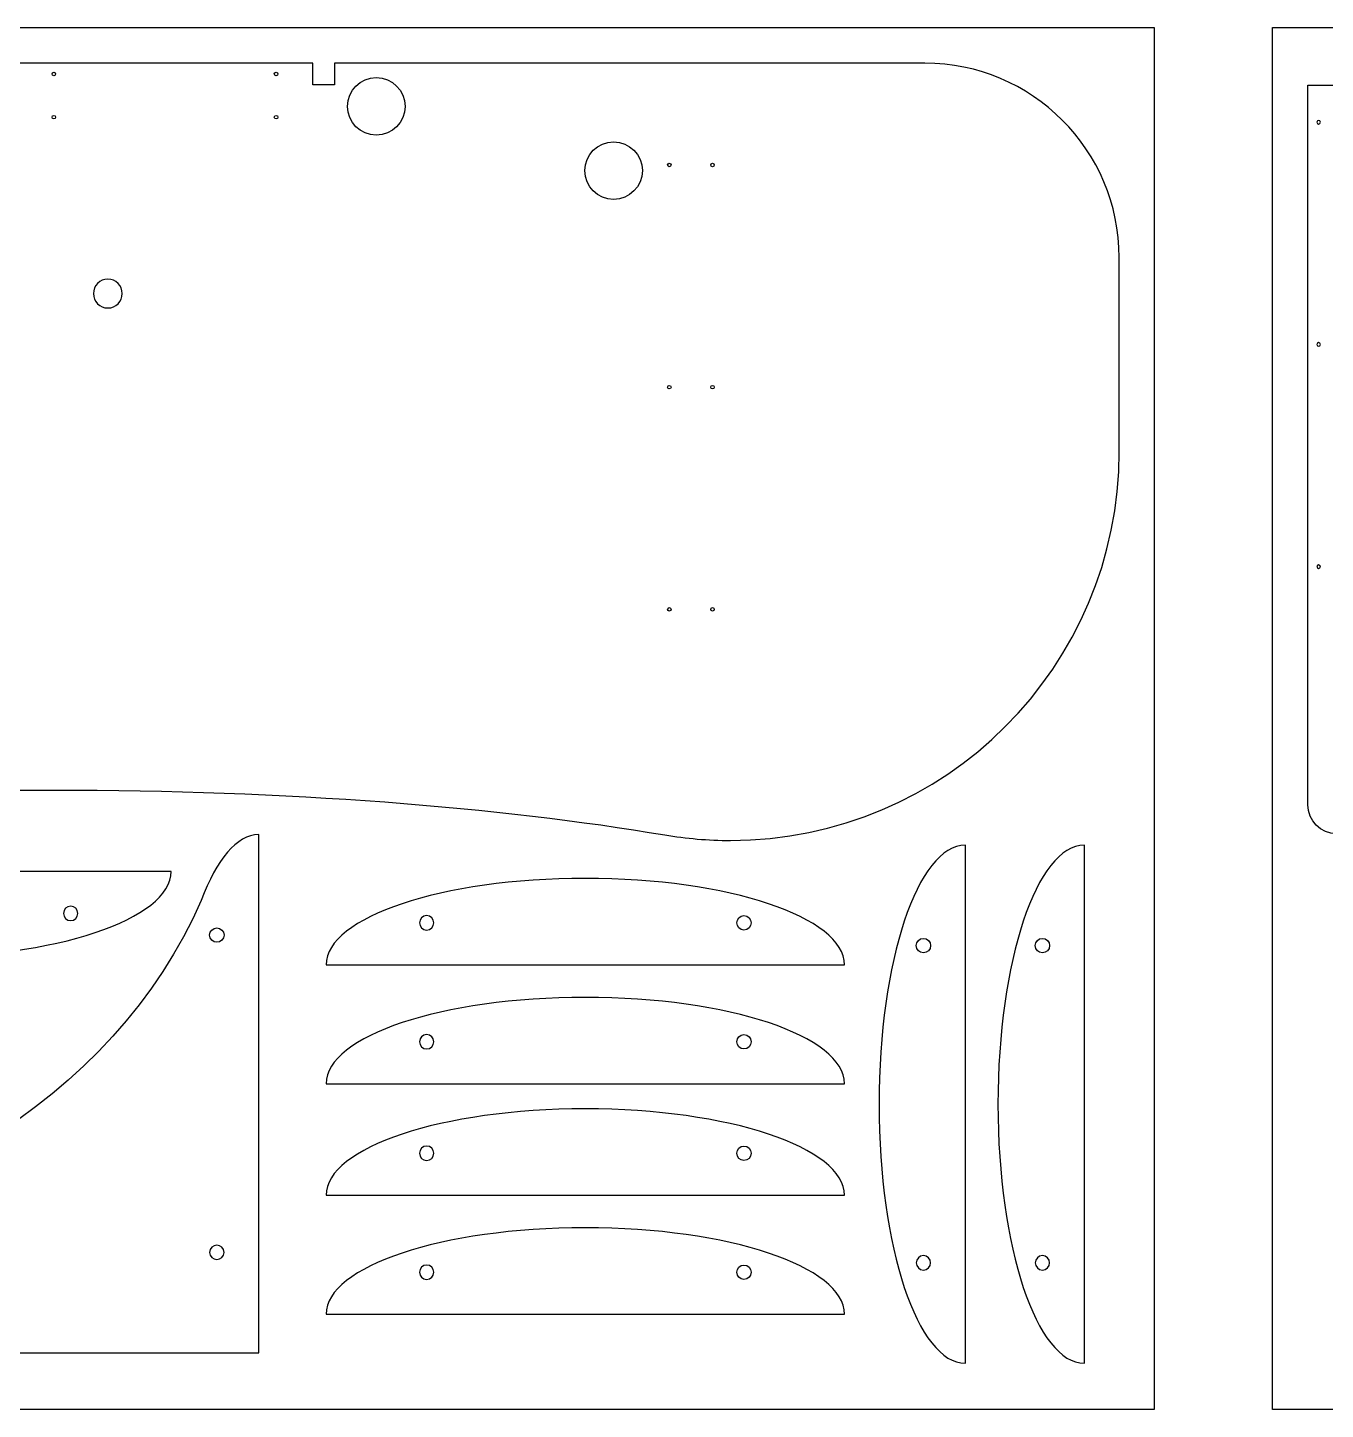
# Model space of a CAD drawing. Extents: x -964 to 14369, y 128 to 12314.
# Drawn here: x 4335 to 7580, y 128 to 3584 of the extents above; entities that cross this region are included whole.
import ezdxf

# ---------------------------------------------------------------- set-up
doc = ezdxf.new("R2010")
doc.units = 0
doc.layers.add('desk_2009', color=7, linetype='CONTINUOUS')

msp = doc.modelspace()

# ---------------------------------------------------------------- linework, layer by layer
at = {"layer": 'desk_2009', "color": 1}
for points in [[(7152.5, 128), (240.5, 128), (240.5, 3584), (7152.5, 3584), (7152.5, 128), (7152.5, 128)], [(10904.046, 128), (7448.046, 128), (7448.046, 3584), (10904.046, 3584), (10904.046, 128), (10904.046, 128)], [(6578.915, 3495.0449), (5102.527, 3495.0449), (5102.527, 3441.0449), (5048.527, 3441.0449), (5048.527, 3495.0449), (3753.311, 3495.0449), (3753.311, 3441.0449), (3699.311, 3441.0449), (3699.311, 3495.0449), (2222.919, 3495.0449)], [(6578.915, 3495.0449), (6578.915, 3495.0449)], [(4400.915, 3472.5449), (4400.915, 3472.5449)], [(4956.6865, 3463.5449), (4956.6865, 3463.5449)], [(7536.6024, 1640.001), (7536.6024, 3440), (9188.1084, 3440), (9188.1084, 3440)], [(5279.1504, 3387.0449), (5279.1504, 3387.0449)], [(4400.915, 3364.5449), (4400.915, 3364.5449)], [(4956.6865, 3355.5449), (4956.6865, 3355.5449)], [(7559.1025, 3347.3799), (7559.1025, 3347.3799)], [(5872.5469, 3226.375), (5872.5469, 3226.375)], [(5944.416, 3240.5723), (5944.416, 3240.5723)], [(6052.416, 3240.5723), (6052.416, 3240.5723)], [(7064.915, 2523.0449), (7064.915, 3009.0449)], [(4499.915, 2918.7793), (4499.915, 2918.7793)], [(7559.1025, 2791.6094), (7559.1025, 2791.6094)], [(5944.416, 2684.8018), (5944.416, 2684.8018)], [(6052.416, 2684.8018), (6052.416, 2684.8018)], [(7568.1025, 2235.8379), (7568.1025, 2235.8379)], [(5935.416, 2129.0313), (5935.416, 2129.0313)], [(6043.416, 2129.0313), (6043.416, 2129.0313)], [(4913.4116, 269.4489), (4913.4116, 1565.4489)], [(5928.849, 1564.6779), (5928.849, 1564.8429)], [(6680.3779, 243.2402), (6680.3779, 1539.2402)], [(6977.8809, 243.2402), (6977.8809, 1539.2402)], [(4694.2749, 1473.3721), (3398.2759, 1473.3721)], [(5729.9043, 1456), (5729.9043, 1456)], [(4769.5776, 1400.8809), (4769.5776, 1400.8809)], [(4425.0337, 1368.4912), (4425.0337, 1368.4912)], [(5351.1445, 1344.8809), (5351.1445, 1344.8809)], [(6108.6621, 1344.8809), (6108.6621, 1344.8809)], [(4808.5313, 1296.208), (4808.5313, 1296.208)], [(6575.4971, 1270), (6575.4971, 1270)], [(6873, 1270), (6873, 1270)], [(5081.9023, 1240), (6377.9023, 1240)], [(5729.9043, 1158.4971), (5729.9043, 1158.4971)], [(5351.1445, 1047.3779), (5351.1445, 1047.3779)], [(6108.6621, 1047.3779), (6108.6621, 1047.3779)], [(5081.9023, 942.4971), (6377.9023, 942.4971)], [(5729.9043, 879.6816), (5729.9043, 879.6816)], [(6464.3779, 891.2422), (6464.3779, 891.2422)], [(6761.8809, 891.2422), (6761.8809, 891.2422)], [(5351.1445, 768.5625), (5351.1445, 768.5625)], [(6108.6621, 768.5625), (6108.6621, 768.5625)], [(5081.9023, 663.6816), (6377.9023, 663.6816)], [(5729.9043, 582.1787), (5729.9043, 582.1787)], [(4808.5313, 538.6904), (4808.5313, 538.6904)], [(6575.4971, 512.4824), (6575.4971, 512.4824)], [(6873, 512.4824), (6873, 512.4824)], [(5351.1445, 471.0596), (5351.1445, 471.0596)], [(6108.6621, 471.0596), (6108.6621, 471.0596)], [(5081.9023, 366.1787), (6377.9023, 366.1787)], [(4261.7466, 269.4489), (4913.3086, 269.4489)]]:
    msp.add_lwpolyline(points, dxfattribs=at)
for points in [[(7064.915, 3009.0449), (7064.915, 3277.4549), (6847.325, 3495.0449), (6578.915, 3495.0449)], [(4396.415, 3468.0449), (4396.415, 3470.5289), (4398.43, 3472.5449), (4400.915, 3472.5449)], [(4400.915, 3463.5449), (4398.43, 3463.5449), (4396.415, 3465.5589), (4396.415, 3468.0449)], [(4400.915, 3472.5449), (4403.4, 3472.5449), (4405.415, 3470.5289), (4405.415, 3468.0449)], [(4405.415, 3468.0449), (4405.415, 3465.5589), (4403.4, 3463.5449), (4400.915, 3463.5449)], [(4952.1865, 3468.0449), (4952.1865, 3470.5289), (4954.2015, 3472.5449), (4956.6865, 3472.5449)], [(4956.6865, 3463.5449), (4954.2015, 3463.5449), (4952.1865, 3465.5589), (4952.1865, 3468.0449)], [(4956.6865, 3472.5449), (4959.1715, 3472.5449), (4961.1865, 3470.5289), (4961.1865, 3468.0449)], [(4961.1865, 3468.0449), (4961.1865, 3465.5589), (4959.1715, 3463.5449), (4956.6865, 3463.5449)], [(5135.1504, 3387.0449), (5135.1504, 3426.8089), (5167.3854, 3459.0449), (5207.1504, 3459.0449)], [(5207.1504, 3459.0449), (5246.9154, 3459.0449), (5279.1504, 3426.8089), (5279.1504, 3387.0449)], [(5207.1504, 3315.0449), (5167.3854, 3315.0449), (5135.1504, 3347.2789), (5135.1504, 3387.0449)], [(5279.1504, 3387.0449), (5279.1504, 3347.2789), (5246.9154, 3315.0449), (5207.1504, 3315.0449)], [(4396.415, 3360.0449), (4396.415, 3362.5289), (4398.43, 3364.5449), (4400.915, 3364.5449)], [(4400.915, 3355.5449), (4398.43, 3355.5449), (4396.415, 3357.5589), (4396.415, 3360.0449)], [(4400.915, 3364.5449), (4403.4, 3364.5449), (4405.415, 3362.5289), (4405.415, 3360.0449)], [(4405.415, 3360.0449), (4405.415, 3357.5589), (4403.4, 3355.5449), (4400.915, 3355.5449)], [(4952.1865, 3360.0449), (4952.1865, 3362.5289), (4954.2015, 3364.5449), (4956.6865, 3364.5449)], [(4956.6865, 3355.5449), (4954.2015, 3355.5449), (4952.1865, 3357.5589), (4952.1865, 3360.0449)], [(4956.6865, 3364.5449), (4959.1715, 3364.5449), (4961.1865, 3362.5289), (4961.1865, 3360.0449)], [(4961.1865, 3360.0449), (4961.1865, 3357.5589), (4959.1715, 3355.5449), (4956.6865, 3355.5449)], [(7563.6025, 3351.8799), (7561.1175, 3351.8799), (7559.1025, 3349.8649), (7559.1025, 3347.3799)], [(7559.1025, 3347.3799), (7559.1025, 3344.8949), (7561.1175, 3342.8799), (7563.6025, 3342.8799)], [(7568.1025, 3347.3799), (7568.1025, 3349.8649), (7566.0875, 3351.8799), (7563.6025, 3351.8799)], [(7563.6025, 3342.8799), (7566.0875, 3342.8799), (7568.1025, 3344.8949), (7568.1025, 3347.3799)], [(5728.5469, 3226.375), (5728.5469, 3266.141), (5760.7819, 3298.375), (5800.5469, 3298.375)], [(5800.5469, 3298.375), (5840.3119, 3298.375), (5872.5469, 3266.141), (5872.5469, 3226.375)], [(5800.5469, 3154.375), (5760.7819, 3154.375), (5728.5469, 3186.611), (5728.5469, 3226.375)], [(5872.5469, 3226.375), (5872.5469, 3186.611), (5840.3119, 3154.375), (5800.5469, 3154.375)], [(5935.416, 3240.5723), (5935.416, 3243.0583), (5937.431, 3245.0723), (5939.916, 3245.0723)], [(5939.916, 3236.0723), (5937.431, 3236.0723), (5935.416, 3238.0883), (5935.416, 3240.5723)], [(5939.916, 3245.0723), (5942.401, 3245.0723), (5944.416, 3243.0583), (5944.416, 3240.5723)], [(5944.416, 3240.5723), (5944.416, 3238.0883), (5942.401, 3236.0723), (5939.916, 3236.0723)], [(6043.416, 3240.5723), (6043.416, 3243.0583), (6045.431, 3245.0723), (6047.916, 3245.0723)], [(6047.916, 3236.0723), (6045.431, 3236.0723), (6043.416, 3238.0883), (6043.416, 3240.5723)], [(6047.916, 3245.0723), (6050.401, 3245.0723), (6052.416, 3243.0583), (6052.416, 3240.5723)], [(6052.416, 3240.5723), (6052.416, 3238.0883), (6050.401, 3236.0723), (6047.916, 3236.0723)], [(4535.915, 2954.7793), (4516.033, 2954.7793), (4499.915, 2938.6613), (4499.915, 2918.7793)], [(4571.915, 2918.7793), (4571.915, 2938.6613), (4555.797, 2954.7793), (4535.915, 2954.7793)], [(4499.915, 2918.7793), (4499.915, 2898.8963), (4516.033, 2882.7793), (4535.915, 2882.7793)], [(4535.915, 2882.7793), (4555.797, 2882.7793), (4571.915, 2898.8963), (4571.915, 2918.7793)], [(7563.6025, 2796.1094), (7561.1175, 2796.1094), (7559.1025, 2794.0934), (7559.1025, 2791.6094)], [(7559.1025, 2791.6094), (7559.1025, 2789.1234), (7561.1175, 2787.1094), (7563.6025, 2787.1094)], [(7568.1025, 2791.6094), (7568.1025, 2794.0934), (7566.0875, 2796.1094), (7563.6025, 2796.1094)], [(7563.6025, 2787.1094), (7566.0875, 2787.1094), (7568.1025, 2789.1234), (7568.1025, 2791.6094)], [(5935.416, 2684.8018), (5935.416, 2687.2868), (5937.431, 2689.3018), (5939.916, 2689.3018)], [(5939.916, 2680.3018), (5937.431, 2680.3018), (5935.416, 2682.3168), (5935.416, 2684.8018)], [(5939.916, 2689.3018), (5942.401, 2689.3018), (5944.416, 2687.2868), (5944.416, 2684.8018)], [(5944.416, 2684.8018), (5944.416, 2682.3168), (5942.401, 2680.3018), (5939.916, 2680.3018)], [(6043.416, 2684.8018), (6043.416, 2687.2868), (6045.431, 2689.3018), (6047.916, 2689.3018)], [(6047.916, 2680.3018), (6045.431, 2680.3018), (6043.416, 2682.3168), (6043.416, 2684.8018)], [(6047.916, 2689.3018), (6050.401, 2689.3018), (6052.416, 2687.2868), (6052.416, 2684.8018)], [(6052.416, 2684.8018), (6052.416, 2682.3168), (6050.401, 2680.3018), (6047.916, 2680.3018)], [(6092.915, 1551.0449), (6629.735, 1551.0449), (7064.915, 1986.2239), (7064.915, 2523.0449)], [(7563.6025, 2240.3379), (7561.1175, 2240.3379), (7559.1025, 2238.3219), (7559.1025, 2235.8379)], [(7559.1025, 2235.8379), (7559.1025, 2233.3519), (7561.1175, 2231.3379), (7563.6025, 2231.3379)], [(7568.1025, 2235.8379), (7568.1025, 2238.3219), (7566.0875, 2240.3379), (7563.6025, 2240.3379)], [(7563.6025, 2231.3379), (7566.0875, 2231.3379), (7568.1025, 2233.3519), (7568.1025, 2235.8379)], [(5935.416, 2129.0313), (5935.416, 2131.5153), (5937.431, 2133.5313), (5939.916, 2133.5313)], [(5939.916, 2124.5313), (5937.431, 2124.5313), (5935.416, 2126.5453), (5935.416, 2129.0313)], [(5939.916, 2133.5313), (5942.401, 2133.5313), (5944.416, 2131.5153), (5944.416, 2129.0313)], [(5944.416, 2129.0313), (5944.416, 2126.5453), (5942.401, 2124.5313), (5939.916, 2124.5313)], [(6043.416, 2129.0313), (6043.416, 2131.5153), (6045.431, 2133.5313), (6047.916, 2133.5313)], [(6047.916, 2124.5313), (6045.431, 2124.5313), (6043.416, 2126.5453), (6043.416, 2129.0313)], [(6047.916, 2133.5313), (6050.401, 2133.5313), (6052.416, 2131.5153), (6052.416, 2129.0313)], [(6052.416, 2129.0313), (6052.416, 2126.5453), (6050.401, 2124.5313), (6047.916, 2124.5313)], [(2872.985, 1564.6779), (3285.855, 1634.8069), (3818.921, 1677.0609), (4400.915, 1677.0609)], [(4400.915, 1677.0609), (4982.91, 1677.0609), (5515.976, 1634.8069), (5928.849, 1564.6779)], [(7608.6024, 1568.001), (7568.8374, 1568.001), (7536.6024, 1600.236), (7536.6024, 1640.001)], [(4913.4116, 1565.4489), (4858.1696, 1565.4489), (4807.7726, 1503.2289), (4769.5776, 1400.8809)], [(5928.849, 1564.8429), (5982.185, 1555.7749), (6036.997, 1551.0449), (6092.915, 1551.0449)], [(6680.3779, 1539.2402), (6561.0839, 1539.2402), (6464.3779, 1249.1212), (6464.3779, 891.2422)], [(6977.8809, 1539.2402), (6858.5869, 1539.2402), (6761.8809, 1249.1212), (6761.8809, 891.2422)], [(4046.2739, 1257.3721), (4404.1559, 1257.3721), (4694.2749, 1354.0781), (4694.2749, 1473.3721)], [(5729.9043, 1456), (5372.0213, 1456), (5081.9023, 1359.294), (5081.9023, 1240)], [(6377.9023, 1240), (6377.9023, 1359.294), (6087.7833, 1456), (5729.9043, 1456)], [(4769.5776, 1400.8809), (4554.6866, 908.2309), (3999.0326, 557.3259), (3347.4126, 557.3259)], [(4443.0337, 1386.4912), (4433.0927, 1386.4912), (4425.0337, 1378.4322), (4425.0337, 1368.4912)], [(4461.0337, 1368.4912), (4461.0337, 1378.4322), (4452.9747, 1386.4912), (4443.0337, 1386.4912)], [(4425.0337, 1368.4912), (4425.0337, 1358.5502), (4433.0927, 1350.4912), (4443.0337, 1350.4912)], [(4443.0337, 1350.4912), (4452.9747, 1350.4912), (4461.0337, 1358.5502), (4461.0337, 1368.4912)], [(5333.1445, 1362.8809), (5323.2035, 1362.8809), (5315.1445, 1354.8219), (5315.1445, 1344.8809)], [(5351.1445, 1344.8809), (5351.1445, 1354.8219), (5343.0855, 1362.8809), (5333.1445, 1362.8809)], [(6108.6621, 1344.8809), (6108.6621, 1354.8219), (6116.7211, 1362.8809), (6126.6621, 1362.8809)], [(6126.6621, 1362.8809), (6136.6031, 1362.8809), (6144.6621, 1354.8219), (6144.6621, 1344.8809)], [(4790.5313, 1314.208), (4790.5313, 1324.149), (4798.5903, 1332.208), (4808.5313, 1332.208)], [(4808.5313, 1296.208), (4798.5903, 1296.208), (4790.5313, 1304.267), (4790.5313, 1314.208)], [(4808.5313, 1332.208), (4818.4723, 1332.208), (4826.5313, 1324.149), (4826.5313, 1314.208)], [(4826.5313, 1314.208), (4826.5313, 1304.267), (4818.4723, 1296.208), (4808.5313, 1296.208)], [(5315.1445, 1344.8809), (5315.1445, 1334.9399), (5323.2035, 1326.8809), (5333.1445, 1326.8809)], [(5333.1445, 1326.8809), (5343.0855, 1326.8809), (5351.1445, 1334.9399), (5351.1445, 1344.8809)], [(6126.6621, 1326.8809), (6116.7211, 1326.8809), (6108.6621, 1334.9399), (6108.6621, 1344.8809)], [(6144.6621, 1344.8809), (6144.6621, 1334.9399), (6136.6031, 1326.8809), (6126.6621, 1326.8809)], [(6557.4971, 1288), (6557.4971, 1297.941), (6565.5561, 1306), (6575.4971, 1306)], [(6575.4971, 1270), (6565.5561, 1270), (6557.4971, 1278.059), (6557.4971, 1288)], [(6575.4971, 1306), (6585.4381, 1306), (6593.4971, 1297.941), (6593.4971, 1288)], [(6593.4971, 1288), (6593.4971, 1278.059), (6585.4381, 1270), (6575.4971, 1270)], [(6855, 1288), (6855, 1297.941), (6863.059, 1306), (6873, 1306)], [(6873, 1270), (6863.059, 1270), (6855, 1278.059), (6855, 1288)], [(6873, 1306), (6882.941, 1306), (6891, 1297.941), (6891, 1288)], [(6891, 1288), (6891, 1278.059), (6882.941, 1270), (6873, 1270)], [(5729.9043, 1158.4971), (5372.0213, 1158.4971), (5081.9023, 1061.7911), (5081.9023, 942.4971)], [(6377.9023, 942.4971), (6377.9023, 1061.7911), (6087.7833, 1158.4971), (5729.9043, 1158.4971)], [(5333.1445, 1065.3779), (5323.2035, 1065.3779), (5315.1445, 1057.3189), (5315.1445, 1047.3779)], [(5315.1445, 1047.3779), (5315.1445, 1037.4369), (5323.2035, 1029.3779), (5333.1445, 1029.3779)], [(5351.1445, 1047.3779), (5351.1445, 1057.3189), (5343.0855, 1065.3779), (5333.1445, 1065.3779)], [(5333.1445, 1029.3779), (5343.0855, 1029.3779), (5351.1445, 1037.4369), (5351.1445, 1047.3779)], [(6108.6621, 1047.3779), (6108.6621, 1057.3189), (6116.7211, 1065.3779), (6126.6621, 1065.3779)], [(6126.6621, 1029.3779), (6116.7211, 1029.3779), (6108.6621, 1037.4369), (6108.6621, 1047.3779)], [(6126.6621, 1065.3779), (6136.6031, 1065.3779), (6144.6621, 1057.3189), (6144.6621, 1047.3779)], [(6144.6621, 1047.3779), (6144.6621, 1037.4369), (6136.6031, 1029.3779), (6126.6621, 1029.3779)], [(5729.9043, 879.6816), (5372.0213, 879.6816), (5081.9023, 782.9756), (5081.9023, 663.6816)], [(6377.9023, 663.6816), (6377.9023, 782.9756), (6087.7833, 879.6816), (5729.9043, 879.6816)], [(6464.3779, 891.2422), (6464.3779, 533.3592), (6561.0839, 243.2402), (6680.3779, 243.2402)], [(6761.8809, 891.2422), (6761.8809, 533.3592), (6858.5869, 243.2402), (6977.8809, 243.2402)], [(5333.1445, 786.5625), (5323.2035, 786.5625), (5315.1445, 778.5035), (5315.1445, 768.5625)], [(5315.1445, 768.5625), (5315.1445, 758.6215), (5323.2035, 750.5625), (5333.1445, 750.5625)], [(5351.1445, 768.5625), (5351.1445, 778.5035), (5343.0855, 786.5625), (5333.1445, 786.5625)], [(5333.1445, 750.5625), (5343.0855, 750.5625), (5351.1445, 758.6215), (5351.1445, 768.5625)], [(6108.6621, 768.5625), (6108.6621, 778.5035), (6116.7211, 786.5625), (6126.6621, 786.5625)], [(6126.6621, 750.5625), (6116.7211, 750.5625), (6108.6621, 758.6215), (6108.6621, 768.5625)], [(6126.6621, 786.5625), (6136.6031, 786.5625), (6144.6621, 778.5035), (6144.6621, 768.5625)], [(6144.6621, 768.5625), (6144.6621, 758.6215), (6136.6031, 750.5625), (6126.6621, 750.5625)], [(5729.9043, 582.1787), (5372.0213, 582.1787), (5081.9023, 485.4727), (5081.9023, 366.1787)], [(6377.9023, 366.1787), (6377.9023, 485.4727), (6087.7833, 582.1787), (5729.9043, 582.1787)], [(4808.5313, 538.6904), (4798.5903, 538.6904), (4790.5313, 530.6314), (4790.5313, 520.6904)], [(4790.5313, 520.6904), (4790.5313, 510.7494), (4798.5903, 502.6904), (4808.5313, 502.6904)], [(4826.5313, 520.6904), (4826.5313, 530.6314), (4818.4723, 538.6904), (4808.5313, 538.6904)], [(4808.5313, 502.6904), (4818.4723, 502.6904), (4826.5313, 510.7494), (4826.5313, 520.6904)], [(5333.1445, 489.0596), (5323.2035, 489.0596), (5315.1445, 481.0006), (5315.1445, 471.0596)], [(5351.1445, 471.0596), (5351.1445, 481.0006), (5343.0855, 489.0596), (5333.1445, 489.0596)], [(6108.6621, 471.0596), (6108.6621, 481.0006), (6116.7211, 489.0596), (6126.6621, 489.0596)], [(6126.6621, 489.0596), (6136.6031, 489.0596), (6144.6621, 481.0006), (6144.6621, 471.0596)], [(6575.4971, 512.4824), (6565.5561, 512.4824), (6557.4971, 504.4234), (6557.4971, 494.4824)], [(6557.4971, 494.4824), (6557.4971, 484.5414), (6565.5561, 476.4824), (6575.4971, 476.4824)], [(6593.4971, 494.4824), (6593.4971, 504.4234), (6585.4381, 512.4824), (6575.4971, 512.4824)], [(6575.4971, 476.4824), (6585.4381, 476.4824), (6593.4971, 484.5414), (6593.4971, 494.4824)], [(6873, 512.4824), (6863.059, 512.4824), (6855, 504.4234), (6855, 494.4824)], [(6855, 494.4824), (6855, 484.5414), (6863.059, 476.4824), (6873, 476.4824)], [(6891, 494.4824), (6891, 504.4234), (6882.941, 512.4824), (6873, 512.4824)], [(6873, 476.4824), (6882.941, 476.4824), (6891, 484.5414), (6891, 494.4824)], [(5315.1445, 471.0596), (5315.1445, 461.1186), (5323.2035, 453.0596), (5333.1445, 453.0596)], [(5333.1445, 453.0596), (5343.0855, 453.0596), (5351.1445, 461.1186), (5351.1445, 471.0596)], [(6126.6621, 453.0596), (6116.7211, 453.0596), (6108.6621, 461.1186), (6108.6621, 471.0596)], [(6144.6621, 471.0596), (6144.6621, 461.1186), (6136.6031, 453.0596), (6126.6621, 453.0596)], [(4913.3086, 269.4489), (4913.3436, 269.4489), (4913.3776, 269.4489), (4913.4116, 269.4489)]]:
    msp.add_open_spline(points, degree=3, dxfattribs=at)
at = {"layer": 'desk_2009', "color": 7}
for points in [[(4396.415, 3468.0449), (4396.415, 3470.5289), (4398.43, 3472.5449), (4400.915, 3472.5449)], [(4400.915, 3463.5449), (4398.43, 3463.5449), (4396.415, 3465.5589), (4396.415, 3468.0449)], [(4400.915, 3472.5449), (4403.4, 3472.5449), (4405.415, 3470.5289), (4405.415, 3468.0449)], [(4405.415, 3468.0449), (4405.415, 3465.5589), (4403.4, 3463.5449), (4400.915, 3463.5449)], [(4952.1865, 3468.0449), (4952.1865, 3470.5289), (4954.2015, 3472.5449), (4956.6865, 3472.5449)], [(4956.6865, 3463.5449), (4954.2015, 3463.5449), (4952.1865, 3465.5589), (4952.1865, 3468.0449)], [(4956.6865, 3472.5449), (4959.1715, 3472.5449), (4961.1865, 3470.5289), (4961.1865, 3468.0449)], [(4961.1865, 3468.0449), (4961.1865, 3465.5589), (4959.1715, 3463.5449), (4956.6865, 3463.5449)], [(4396.415, 3360.0449), (4396.415, 3362.5289), (4398.43, 3364.5449), (4400.915, 3364.5449)], [(4400.915, 3355.5449), (4398.43, 3355.5449), (4396.415, 3357.5589), (4396.415, 3360.0449)], [(4400.915, 3364.5449), (4403.4, 3364.5449), (4405.415, 3362.5289), (4405.415, 3360.0449)], [(4405.415, 3360.0449), (4405.415, 3357.5589), (4403.4, 3355.5449), (4400.915, 3355.5449)], [(4952.1865, 3360.0449), (4952.1865, 3362.5289), (4954.2015, 3364.5449), (4956.6865, 3364.5449)], [(4956.6865, 3355.5449), (4954.2015, 3355.5449), (4952.1865, 3357.5589), (4952.1865, 3360.0449)], [(4956.6865, 3364.5449), (4959.1715, 3364.5449), (4961.1865, 3362.5289), (4961.1865, 3360.0449)], [(4961.1865, 3360.0449), (4961.1865, 3357.5589), (4959.1715, 3355.5449), (4956.6865, 3355.5449)], [(5935.416, 3240.5723), (5935.416, 3243.0583), (5937.431, 3245.0723), (5939.916, 3245.0723)], [(5939.916, 3236.0723), (5937.431, 3236.0723), (5935.416, 3238.0883), (5935.416, 3240.5723)], [(5939.916, 3245.0723), (5942.401, 3245.0723), (5944.416, 3243.0583), (5944.416, 3240.5723)], [(5944.416, 3240.5723), (5944.416, 3238.0883), (5942.401, 3236.0723), (5939.916, 3236.0723)], [(6043.416, 3240.5723), (6043.416, 3243.0583), (6045.431, 3245.0723), (6047.916, 3245.0723)], [(6047.916, 3236.0723), (6045.431, 3236.0723), (6043.416, 3238.0883), (6043.416, 3240.5723)], [(6047.916, 3245.0723), (6050.401, 3245.0723), (6052.416, 3243.0583), (6052.416, 3240.5723)], [(6052.416, 3240.5723), (6052.416, 3238.0883), (6050.401, 3236.0723), (6047.916, 3236.0723)], [(5935.416, 2684.8018), (5935.416, 2687.2868), (5937.431, 2689.3018), (5939.916, 2689.3018)], [(5939.916, 2680.3018), (5937.431, 2680.3018), (5935.416, 2682.3168), (5935.416, 2684.8018)], [(5939.916, 2689.3018), (5942.401, 2689.3018), (5944.416, 2687.2868), (5944.416, 2684.8018)], [(5944.416, 2684.8018), (5944.416, 2682.3168), (5942.401, 2680.3018), (5939.916, 2680.3018)], [(6043.416, 2684.8018), (6043.416, 2687.2868), (6045.431, 2689.3018), (6047.916, 2689.3018)], [(6047.916, 2680.3018), (6045.431, 2680.3018), (6043.416, 2682.3168), (6043.416, 2684.8018)], [(6047.916, 2689.3018), (6050.401, 2689.3018), (6052.416, 2687.2868), (6052.416, 2684.8018)], [(6052.416, 2684.8018), (6052.416, 2682.3168), (6050.401, 2680.3018), (6047.916, 2680.3018)], [(5935.416, 2129.0313), (5935.416, 2131.5153), (5937.431, 2133.5313), (5939.916, 2133.5313)], [(5939.916, 2124.5313), (5937.431, 2124.5313), (5935.416, 2126.5453), (5935.416, 2129.0313)], [(5939.916, 2133.5313), (5942.401, 2133.5313), (5944.416, 2131.5153), (5944.416, 2129.0313)], [(5944.416, 2129.0313), (5944.416, 2126.5453), (5942.401, 2124.5313), (5939.916, 2124.5313)], [(6043.416, 2129.0313), (6043.416, 2131.5153), (6045.431, 2133.5313), (6047.916, 2133.5313)], [(6047.916, 2124.5313), (6045.431, 2124.5313), (6043.416, 2126.5453), (6043.416, 2129.0313)], [(6047.916, 2133.5313), (6050.401, 2133.5313), (6052.416, 2131.5153), (6052.416, 2129.0313)], [(6052.416, 2129.0313), (6052.416, 2126.5453), (6050.401, 2124.5313), (6047.916, 2124.5313)]]:
    msp.add_open_spline(points, degree=3, dxfattribs=at)

doc.saveas('drawing.dxf')
